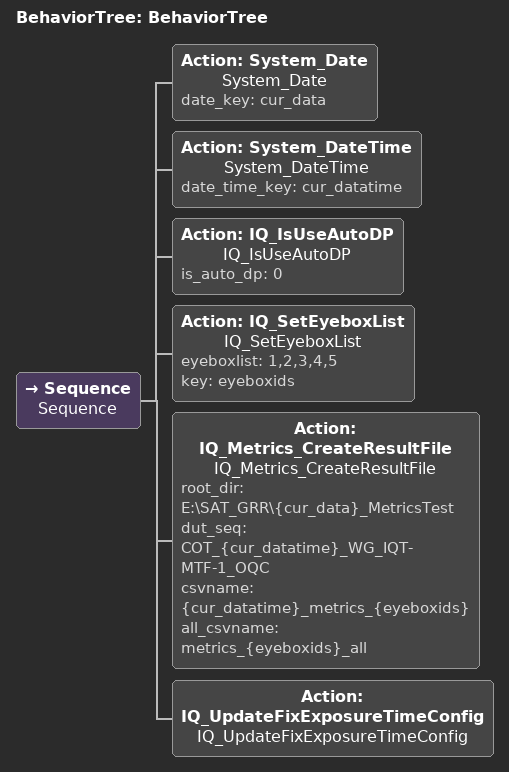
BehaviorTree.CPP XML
<?xml version="1.0"?>
<root main_tree_to_execute="BehaviorTree">
 <BehaviorTree ID="BehaviorTree">
  <!-- Add nodes here -->
  <Sequence name="Sequence">
     <Action name="System_Date" ID="System_Date" date_key="cur_data"/>
   <Action name="System_DateTime" ID="System_DateTime" date_time_key="cur_datatime"/>
   <Action name="IQ_IsUseAutoDP" ID="IQ_IsUseAutoDP" is_auto_dp="0"/>
   <Action name="IQ_SetEyeboxList" ID="IQ_SetEyeboxList" eyeboxlist="1,2,3,4,5" key="eyeboxids"/>
   <Action name="IQ_Metrics_CreateResultFile" ID="IQ_Metrics_CreateResultFile" root_dir="E:\SAT_GRR\{cur_data}_MetricsTest" dut_seq="COT_{cur_datatime}_WG_IQT-MTF-1_OQC" csvname="{cur_datatime}_metrics_{eyeboxids}" all_csvname="metrics_{eyeboxids}_all"/>
   <Action name="IQ_UpdateFixExposureTimeConfig" ID="IQ_UpdateFixExposureTimeConfig"/>
  </Sequence>
 </BehaviorTree>
</root>
